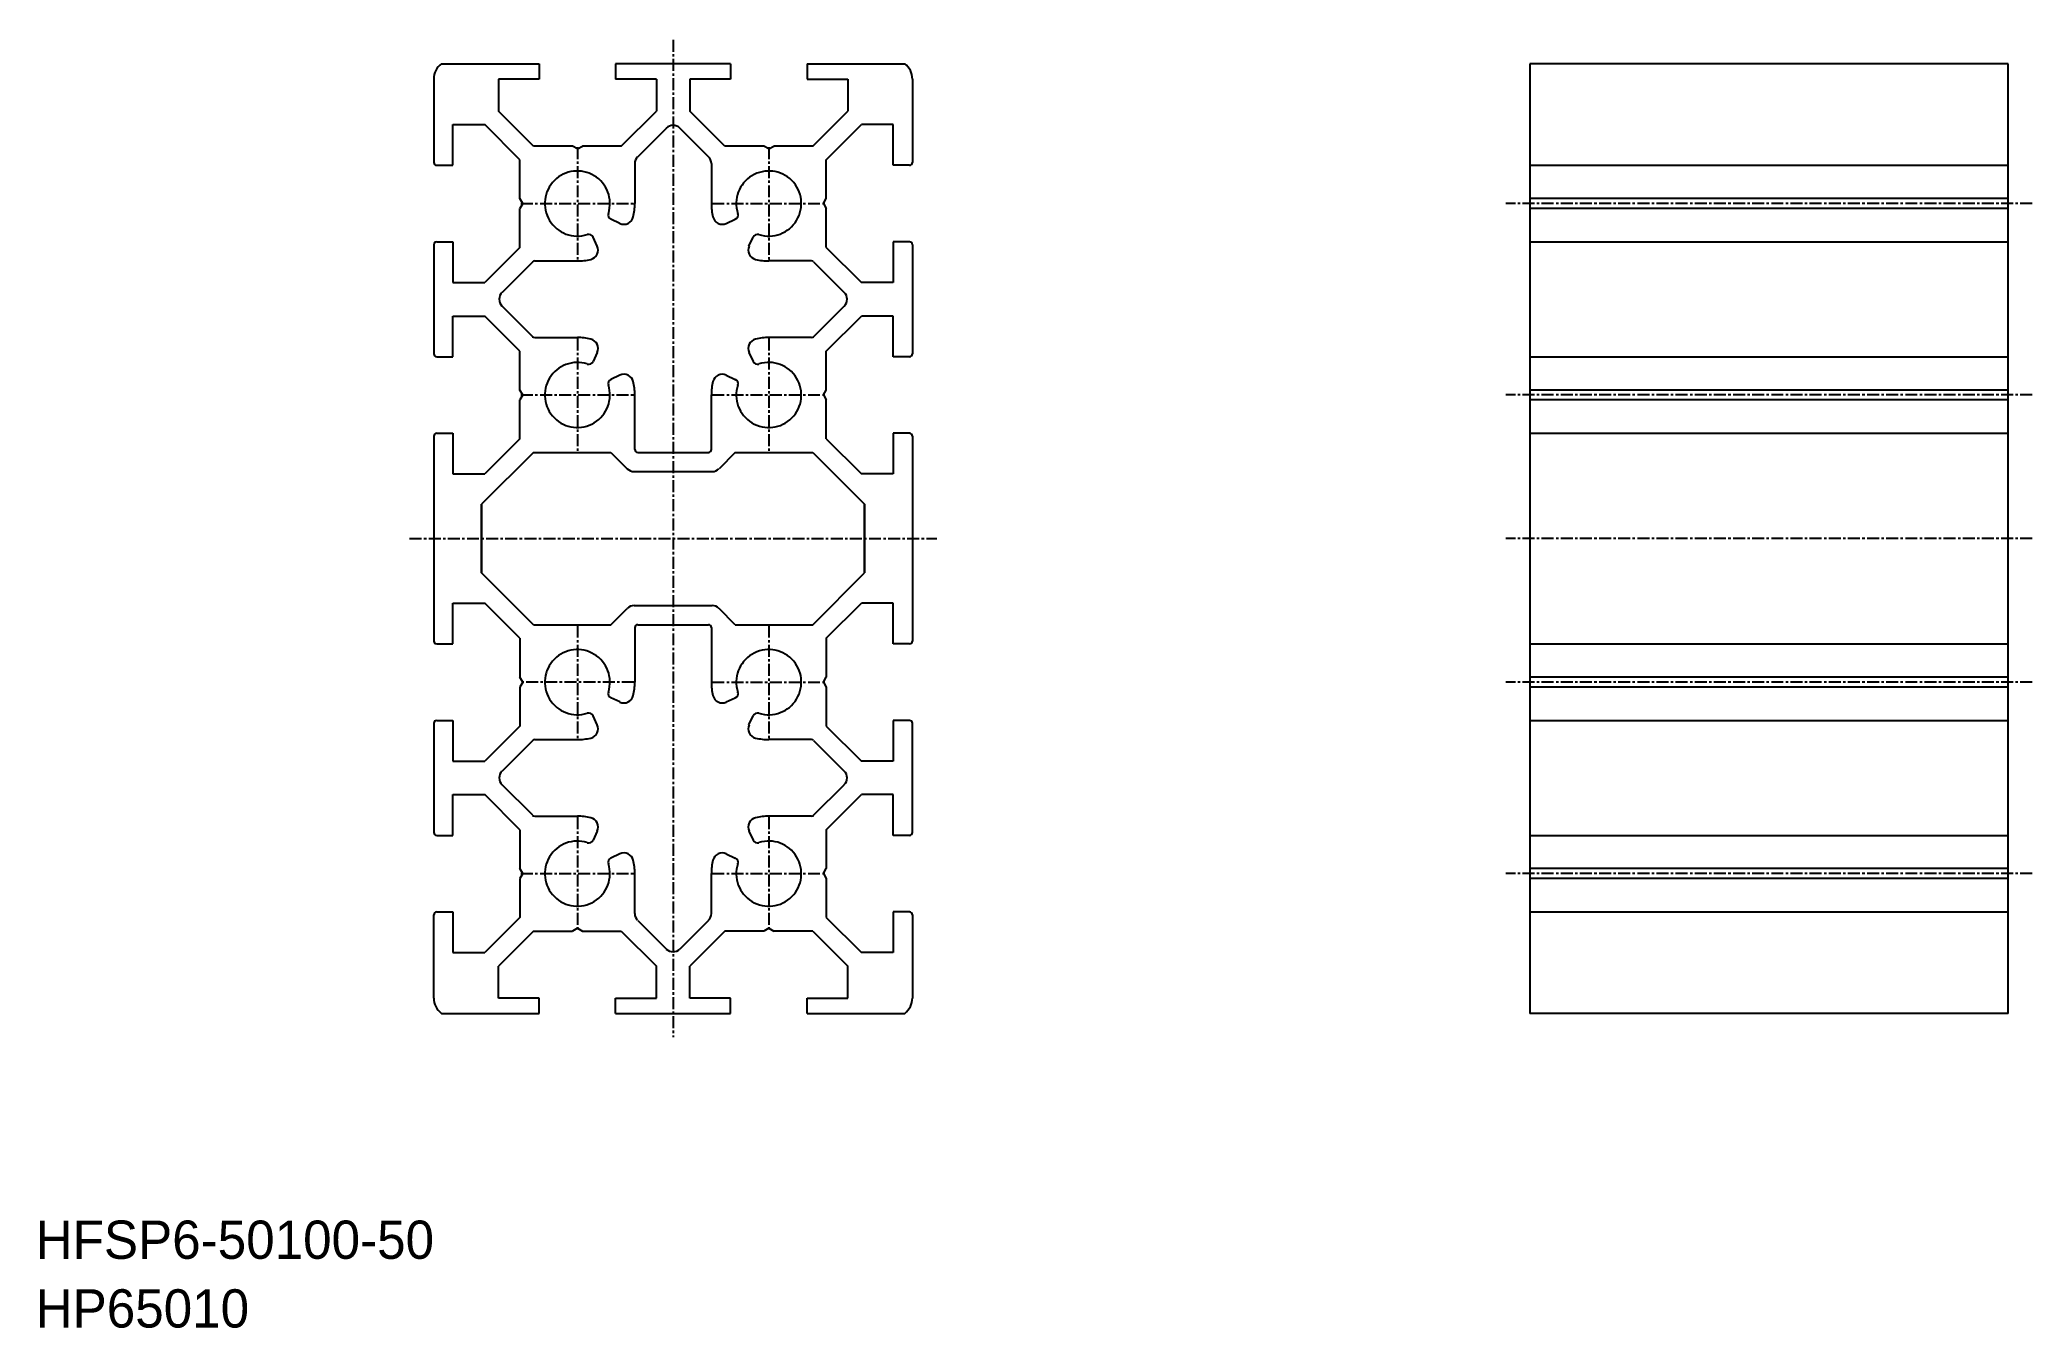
# Model space of a CAD drawing. Extents: x 0 to 209, y 8 to 142.
import ezdxf

# ---------------------------------------------------------------- set-up
doc = ezdxf.new("R2010")
doc.units = 0
doc.linetypes.add('CENTER', pattern=[2, 1.25, -0.25, 0.25, -0.25])
doc.layers.get('0').update_dxf_attribs({"linetype": 'CONTINUOUS'})
doc.layers.add('CENTER', color=1, linetype='CENTER')

msp = doc.modelspace()

# ---------------------------------------------------------------- linework, layer by layer
at = {"color": 7, "linetype": 'CONTINUOUS'}
for p, q in [((42.4, 139.84), (52.6, 139.84)), ((52.6, 139.84), (52.6, 138.24)), ((60.6, 139.84), (60.6, 138.24)), ((72.6, 139.84), (60.6, 139.84)), ((72.6, 139.84), (72.6, 138.24)), ((80.6, 139.84), (90.8, 139.84)), ((80.6, 139.84), (80.6, 138.24)), ((206.1, 139.84), (156.1, 139.84)), ((156.1, 139.84), (156.1, 40.64)), ((206.1, 40.64), (206.1, 139.84)), ((41.6, 138.24), (41.6, 129.54)), ((52.6, 138.24), (48.35, 138.24)), ((48.35, 138.24), (48.35, 134.9)), ((64.85, 138.24), (60.6, 138.24)), ((64.85, 138.24), (64.85, 134.9)), ((68.35, 138.24), (68.35, 134.9)), ((72.6, 138.24), (68.35, 138.24)), ((80.6, 138.24), (84.85, 138.24)), ((84.85, 138.24), (84.85, 134.9)), ((91.6, 138.24), (91.6, 129.54)), ((43.6, 133.49), (46.94, 133.49)), ((43.6, 129.24), (43.6, 133.49)), ((50.6, 129.82), (46.94, 133.49)), ((52.02, 131.24), (48.35, 134.9)), ((61.19, 131.24), (64.85, 134.9)), ((72.02, 131.24), (68.35, 134.9)), ((81.19, 131.24), (84.85, 134.9)), ((82.6, 129.82), (86.27, 133.49)), ((89.6, 133.49), (86.27, 133.49)), ((89.6, 129.24), (89.6, 133.49)), ((56.09, 131.24), (52.02, 131.24)), ((56.6, 130.94), (56.09, 131.24)), ((56.6, 130.94), (57.12, 131.24)), ((61.19, 131.24), (57.12, 131.24)), ((62.9, 130.12), (65.9, 133.12)), ((70.31, 130.12), (67.31, 133.12)), ((76.09, 131.24), (72.02, 131.24)), ((76.6, 130.94), (76.09, 131.24)), ((76.6, 130.94), (77.12, 131.24)), ((81.19, 131.24), (77.12, 131.24)), ((41.9, 129.24), (43.6, 129.24)), ((50.6, 125.76), (50.6, 129.82)), ((62.6, 129.41), (62.6, 125.24)), ((70.6, 129.41), (70.6, 125.24)), ((82.6, 125.76), (82.6, 129.82)), ((91.3, 129.24), (89.6, 129.24)), ((156.1, 129.24), (206.1, 129.24)), ((50.9, 125.24), (50.6, 125.76)), ((50.9, 125.24), (50.6, 124.72)), ((82.3, 125.24), (82.6, 125.76)), ((82.3, 125.24), (82.6, 124.72)), ((206.1, 125.76), (156.1, 125.76)), ((50.6, 120.65), (50.6, 124.72)), ((61.04, 123.17), (60.11, 123.6)), ((72.16, 123.17), (73.1, 123.6)), ((82.6, 120.65), (82.6, 124.72)), ((206.1, 124.72), (156.1, 124.72)), ((41.6, 120.94), (41.6, 109.54)), ((41.9, 121.24), (43.6, 121.24)), ((43.6, 121.24), (43.6, 116.99)), ((58.68, 120.8), (58.24, 121.73)), ((74.53, 120.8), (74.97, 121.73)), ((89.6, 121.24), (89.6, 116.99)), ((91.3, 121.24), (89.6, 121.24)), ((91.6, 120.94), (91.6, 109.54)), ((156.1, 121.24), (206.1, 121.24)), ((50.6, 120.65), (46.94, 116.99)), ((51.93, 119.15), (48.73, 115.94)), ((52.14, 119.24), (56.6, 119.24)), ((81.07, 119.24), (76.6, 119.24)), ((81.28, 119.15), (84.48, 115.94)), ((82.6, 120.65), (86.27, 116.99)), ((43.6, 116.99), (46.94, 116.99)), ((89.6, 116.99), (86.27, 116.99)), ((51.93, 111.33), (48.73, 114.53)), ((81.28, 111.33), (84.48, 114.53)), ((43.6, 109.24), (43.6, 113.49)), ((43.6, 113.49), (46.94, 113.49)), ((50.6, 109.82), (46.94, 113.49)), ((82.6, 109.82), (86.27, 113.49)), ((89.6, 113.49), (86.27, 113.49)), ((89.6, 109.24), (89.6, 113.49)), ((52.14, 111.24), (56.6, 111.24)), ((81.07, 111.24), (76.6, 111.24)), ((41.9, 109.24), (43.6, 109.24)), ((50.6, 105.76), (50.6, 109.82)), ((58.68, 109.68), (58.24, 108.74)), ((74.53, 109.68), (74.97, 108.74)), ((82.6, 105.76), (82.6, 109.82)), ((91.3, 109.24), (89.6, 109.24)), ((156.1, 109.24), (206.1, 109.24)), ((61.04, 107.31), (60.11, 106.87)), ((72.16, 107.31), (73.1, 106.87)), ((50.9, 105.24), (50.6, 105.76)), ((50.9, 105.24), (50.6, 104.72)), ((50.6, 100.65), (50.6, 104.72)), ((62.6, 99.54), (62.6, 105.24)), ((70.6, 99.54), (70.6, 105.24)), ((82.3, 105.24), (82.6, 105.76)), ((82.3, 105.24), (82.6, 104.72)), ((82.6, 100.65), (82.6, 104.72)), ((206.1, 105.76), (156.1, 105.76)), ((206.1, 104.72), (156.1, 104.72)), ((41.6, 100.94), (41.6, 79.54)), ((41.9, 101.24), (43.6, 101.24)), ((43.6, 101.24), (43.6, 96.99)), ((50.6, 100.65), (46.94, 96.99)), ((82.6, 100.65), (86.27, 96.99)), ((89.6, 101.24), (89.6, 96.99)), ((91.3, 101.24), (89.6, 101.24)), ((91.6, 100.94), (91.6, 79.54)), ((156.1, 101.24), (206.1, 101.24)), ((52.02, 99.24), (46.6, 93.82)), ((52.02, 99.24), (60.1, 99.24)), ((60.1, 99.24), (61.81, 97.53)), ((62.9, 99.24), (70.3, 99.24)), ((73.1, 99.24), (71.4, 97.53)), ((73.1, 99.24), (81.19, 99.24)), ((81.19, 99.24), (86.6, 93.82)), ((43.6, 96.99), (46.94, 96.99)), ((62.52, 97.24), (70.69, 97.24)), ((89.6, 96.99), (86.27, 96.99)), ((46.6, 86.65), (46.6, 93.82)), ((46.6, 93.82), (46.6, 86.65)), ((86.6, 86.65), (86.6, 93.82)), ((86.6, 93.82), (86.6, 86.65)), ((52.02, 81.24), (46.6, 86.65)), ((81.19, 81.24), (86.6, 86.65)), ((43.6, 79.24), (43.6, 83.49)), ((43.6, 83.49), (46.94, 83.49)), ((50.6, 79.82), (46.94, 83.49)), ((82.6, 79.82), (86.27, 83.49)), ((89.6, 83.49), (86.27, 83.49)), ((89.6, 79.24), (89.6, 83.49)), ((52.02, 81.24), (60.1, 81.24)), ((60.1, 81.24), (61.81, 82.94)), ((62.52, 83.24), (70.69, 83.24)), ((62.9, 81.24), (70.3, 81.24)), ((73.1, 81.24), (71.4, 82.94)), ((73.1, 81.24), (81.19, 81.24)), ((41.9, 79.24), (43.6, 79.24)), ((50.6, 79.82), (50.6, 75.76)), ((62.6, 80.94), (62.6, 75.24)), ((70.6, 80.94), (70.6, 75.24)), ((82.6, 79.82), (82.6, 75.76)), ((91.3, 79.24), (89.6, 79.24)), ((156.1, 79.24), (206.1, 79.24)), ((50.9, 75.24), (50.6, 75.76)), ((50.9, 75.24), (50.6, 74.72)), ((82.3, 75.24), (82.6, 75.76)), ((82.3, 75.24), (82.6, 74.72)), ((206.1, 75.76), (156.1, 75.76)), ((50.6, 74.72), (50.6, 70.65)), ((61.04, 73.17), (60.11, 73.6)), ((72.16, 73.17), (73.1, 73.6)), ((82.6, 74.72), (82.6, 70.65)), ((206.1, 74.72), (156.1, 74.72)), ((41.6, 70.94), (41.6, 59.54)), ((41.9, 71.24), (43.6, 71.24)), ((43.6, 71.24), (43.6, 66.99)), ((58.68, 70.8), (58.24, 71.73)), ((74.53, 70.8), (74.97, 71.73)), ((89.6, 71.24), (89.6, 66.99)), ((91.3, 71.24), (89.6, 71.24)), ((91.6, 59.54), (91.6, 70.94)), ((156.1, 71.24), (206.1, 71.24)), ((50.6, 70.65), (46.94, 66.99)), ((51.93, 69.15), (48.73, 65.94)), ((52.14, 69.24), (56.6, 69.24)), ((81.07, 69.24), (76.6, 69.24)), ((81.28, 69.15), (84.48, 65.94)), ((82.6, 70.65), (86.27, 66.99)), ((43.6, 66.99), (46.94, 66.99)), ((89.6, 66.99), (86.27, 66.99)), ((51.93, 61.33), (48.73, 64.53)), ((81.28, 61.33), (84.48, 64.53)), ((43.6, 63.49), (46.94, 63.49)), ((43.6, 59.24), (43.6, 63.49)), ((50.6, 59.82), (46.94, 63.49)), ((82.6, 59.82), (86.27, 63.49)), ((89.6, 63.49), (86.27, 63.49)), ((89.6, 59.24), (89.6, 63.49)), ((52.14, 61.24), (56.6, 61.24)), ((81.07, 61.24), (76.6, 61.24)), ((41.9, 59.24), (43.6, 59.24)), ((50.6, 59.82), (50.6, 55.76)), ((58.68, 59.68), (58.24, 58.74)), ((74.53, 59.68), (74.97, 58.74)), ((82.6, 59.82), (82.6, 55.76)), ((91.3, 59.24), (89.6, 59.24)), ((156.1, 59.24), (206.1, 59.24)), ((61.04, 57.31), (60.11, 56.87)), ((72.16, 57.31), (73.1, 56.87)), ((50.9, 55.24), (50.6, 55.76)), ((50.9, 55.24), (50.6, 54.72)), ((50.6, 54.72), (50.6, 50.65)), ((62.6, 51.07), (62.6, 55.24)), ((70.6, 51.07), (70.6, 55.24)), ((82.3, 55.24), (82.6, 55.76)), ((82.3, 55.24), (82.6, 54.72)), ((82.6, 54.72), (82.6, 50.65)), ((206.1, 55.76), (156.1, 55.76)), ((206.1, 54.72), (156.1, 54.72)), ((41.6, 42.24), (41.6, 50.94)), ((41.9, 51.24), (43.6, 51.24)), ((43.6, 51.24), (43.6, 46.99)), ((50.6, 50.65), (46.94, 46.99)), ((62.9, 50.36), (65.9, 47.36)), ((70.31, 50.36), (67.31, 47.36)), ((82.6, 50.65), (86.27, 46.99)), ((89.6, 51.24), (89.6, 46.99)), ((91.3, 51.24), (89.6, 51.24)), ((91.6, 50.94), (91.6, 42.24)), ((156.1, 51.24), (206.1, 51.24)), ((52.02, 49.24), (48.35, 45.57)), ((52.02, 49.24), (56.09, 49.24)), ((56.6, 49.54), (56.09, 49.24)), ((56.6, 49.54), (57.12, 49.24)), ((57.12, 49.24), (61.19, 49.24)), ((61.19, 49.24), (64.85, 45.57)), ((72.02, 49.24), (68.35, 45.57)), ((76.09, 49.24), (72.02, 49.24)), ((76.6, 49.54), (76.09, 49.24)), ((76.6, 49.54), (77.12, 49.24)), ((81.19, 49.24), (77.12, 49.24)), ((81.19, 49.24), (84.85, 45.57)), ((43.6, 46.99), (46.94, 46.99)), ((89.6, 46.99), (86.27, 46.99)), ((48.35, 42.24), (48.35, 45.57)), ((64.85, 42.24), (64.85, 45.57)), ((68.35, 42.24), (68.35, 45.57)), ((84.85, 42.24), (84.85, 45.57)), ((52.6, 42.24), (48.35, 42.24)), ((52.6, 40.64), (52.6, 42.24)), ((60.6, 40.64), (60.6, 42.24)), ((60.6, 42.24), (64.85, 42.24)), ((72.6, 42.24), (68.35, 42.24)), ((72.6, 40.64), (72.6, 42.24)), ((80.6, 40.64), (80.6, 42.24)), ((80.6, 42.24), (84.85, 42.24)), ((42.4, 40.64), (52.6, 40.64)), ((60.6, 40.64), (72.6, 40.64)), ((80.6, 40.64), (90.8, 40.64)), ((206.1, 40.64), (156.1, 40.64))]:
    msp.add_line(p, q, dxfattribs=at)
for centre, radius, start, end in [((43.6, 138.24), 2, 126.8699, 180), ((89.6, 138.24), 2, 0, 53.1301), ((66.6, 132.41), 1, 45, 135), ((41.9, 129.54), 0.3, 180, 270), ((63.6, 129.41), 1, 135, 180), ((69.6, 129.41), 1, 0, 45.0001), ((91.3, 129.54), 0.3, 270, 0), ((56.6, 125.24), 3.4, 342.3659, 287.6341), ((76.6, 125.24), 3.4, 252.3659, 197.6341), ((56.6, 125.24), 6, 346.537, 0), ((76.6, 125.24), 6, 180, 193.463), ((60.32, 124.06), 0.5, 162.3659, 245.0001), ((61.47, 124.07), 1, 245, 346.5369), ((71.74, 124.07), 1, 193.4631, 295), ((72.89, 124.06), 0.5, 295.0001, 17.6341), ((41.9, 120.94), 0.3, 90, 180), ((57.79, 121.52), 0.5, 24.9999, 107.6341), ((57.77, 120.38), 1, 283.463, 25), ((75.44, 120.38), 1, 155, 256.537), ((75.42, 121.52), 0.5, 72.3659, 155), ((91.3, 120.94), 0.3, 0, 90), ((52.14, 118.94), 0.3, 90, 135.0002), ((56.6, 125.24), 6, 270, 283.463), ((76.6, 125.24), 6, 256.537, 270), ((81.07, 118.94), 0.3, 45, 90), ((49.43, 115.24), 1, 135, 225), ((83.78, 115.24), 1, 315, 45), ((52.14, 111.54), 0.3, 224.9999, 270), ((56.6, 105.24), 6, 76.537, 90), ((57.77, 110.1), 1, 335, 76.537), ((75.44, 110.1), 1, 103.4631, 205), ((76.6, 105.24), 6, 90, 103.4631), ((81.07, 111.54), 0.3, 270.0006, 315.0005), ((41.9, 109.54), 0.3, 180, 270), ((56.6, 105.24), 3.4, 72.3659, 17.6341), ((57.79, 108.95), 0.5, 252.3659, 335.0001), ((76.6, 105.24), 3.4, 162.3658, 107.634), ((75.42, 108.95), 0.5, 205, 287.634), ((91.3, 109.54), 0.3, 270, 0), ((60.32, 106.42), 0.5, 114.9999, 197.6341), ((61.47, 106.4), 1, 13.4631, 115), ((56.6, 105.24), 6, 0, 13.463), ((76.6, 105.24), 6, 166.537, 180), ((71.74, 106.4), 1, 65, 166.5369), ((72.89, 106.42), 0.5, 342.3658, 65), ((41.9, 100.94), 0.3, 90, 180), ((91.3, 100.94), 0.3, 0, 90), ((62.9, 99.54), 0.3, 180, 270), ((70.3, 99.54), 0.3, 270, 0), ((62.52, 98.24), 1, 225, 270), ((70.69, 98.24), 1, 270, 315), ((62.52, 82.24), 1, 90, 135), ((62.9, 80.94), 0.3, 90, 180), ((70.3, 80.94), 0.3, 360, 90), ((70.69, 82.24), 1, 45, 90), ((41.9, 79.54), 0.3, 180, 270), ((91.3, 79.54), 0.3, 270, 0), ((56.6, 75.24), 3.4, 342.365, 287.6337), ((76.6, 75.24), 3.4, 252.366, 197.6342), ((56.6, 75.24), 6, 346.537, 0), ((76.6, 75.24), 6, 180, 193.463), ((60.32, 74.06), 0.5, 162.365, 244.9999), ((61.47, 74.07), 1, 245, 346.5369), ((71.74, 74.07), 1, 193.4631, 295), ((72.89, 74.06), 0.5, 295, 17.6342), ((41.9, 70.94), 0.3, 90, 180), ((57.79, 71.52), 0.5, 25, 107.6337), ((57.77, 70.37), 1, 283.463, 25), ((75.44, 70.37), 1, 155, 256.5369), ((75.42, 71.52), 0.5, 72.366, 155), ((91.3, 70.94), 0.3, 0, 90), ((52.14, 68.94), 0.3, 90, 135.0001), ((56.6, 75.24), 6, 270, 283.463), ((76.6, 75.24), 6, 256.5369, 270), ((81.07, 68.94), 0.3, 44.9999, 90), ((49.43, 65.24), 1, 135, 225), ((83.78, 65.24), 1, 315, 45), ((52.14, 61.54), 0.3, 224.9998, 270), ((56.6, 55.24), 6, 76.537, 90), ((57.77, 60.1), 1, 335, 76.537), ((75.44, 60.1), 1, 103.463, 205), ((76.6, 55.24), 6, 90, 103.463), ((81.07, 61.54), 0.3, 270, 315), ((41.9, 59.54), 0.3, 180, 270), ((56.6, 55.24), 3.4, 72.3659, 17.6341), ((57.79, 58.95), 0.5, 252.3659, 335.0001), ((76.6, 55.24), 3.4, 162.3659, 107.6341), ((75.42, 58.95), 0.5, 205, 287.6341), ((91.3, 59.54), 0.3, 270, 0), ((60.32, 56.42), 0.5, 114.9999, 197.6341), ((61.47, 56.4), 1, 13.4631, 115), ((56.6, 55.24), 6, 0, 13.463), ((76.6, 55.24), 6, 166.537, 180), ((71.74, 56.4), 1, 65, 166.5369), ((72.89, 56.42), 0.5, 342.3659, 64.9999), ((41.9, 50.94), 0.3, 90, 180), ((63.6, 51.07), 1, 180, 225), ((69.6, 51.07), 1, 314.9999, 360), ((91.3, 50.94), 0.3, 0, 90), ((66.6, 48.07), 1, 225, 315), ((43.6, 42.24), 2, 180, 233.1301), ((89.6, 42.24), 2, 306.8699, 0)]:
    msp.add_arc(centre, radius, start, end, dxfattribs=at)
at = {"layer": 'CENTER', "color": 1, "linetype": 'CENTER'}
for p, q in [((66.6, 142.34), (66.6, 38.14)), ((56.6, 131.14), (56.6, 119.34)), ((76.6, 131.14), (76.6, 119.34)), ((50.7, 125.24), (62.5, 125.24)), ((70.7, 125.24), (82.5, 125.24)), ((208.6, 125.24), (153.6, 125.24)), ((56.6, 111.14), (56.6, 99.34)), ((76.6, 111.14), (76.6, 99.34)), ((50.7, 105.24), (62.5, 105.24)), ((70.7, 105.24), (82.5, 105.24)), ((208.6, 105.24), (153.6, 105.24)), ((39.07, 90.24), (94.14, 90.24)), ((208.6, 90.24), (153.6, 90.24)), ((56.6, 81.14), (56.6, 69.34)), ((76.6, 81.14), (76.6, 69.34)), ((62.5, 75.24), (50.7, 75.24)), ((70.7, 75.24), (82.5, 75.24)), ((208.6, 75.24), (153.6, 75.24)), ((56.6, 61.14), (56.6, 49.34)), ((76.6, 61.14), (76.6, 49.34)), ((50.7, 55.24), (62.5, 55.24)), ((70.7, 55.24), (82.5, 55.24)), ((208.6, 55.24), (153.6, 55.24))]:
    msp.add_line(p, q, dxfattribs=at)

# ---------------------------------------------------------------- texts
at = {"color": 7, "linetype": 'CONTINUOUS'}
for s, p in [('HFSP6-50100-50', (0, 15)), ('HP65010', (0, 7.82))]:
    msp.add_text(s, height=4, dxfattribs=at).set_placement(p)

doc.saveas('drawing.dxf')
